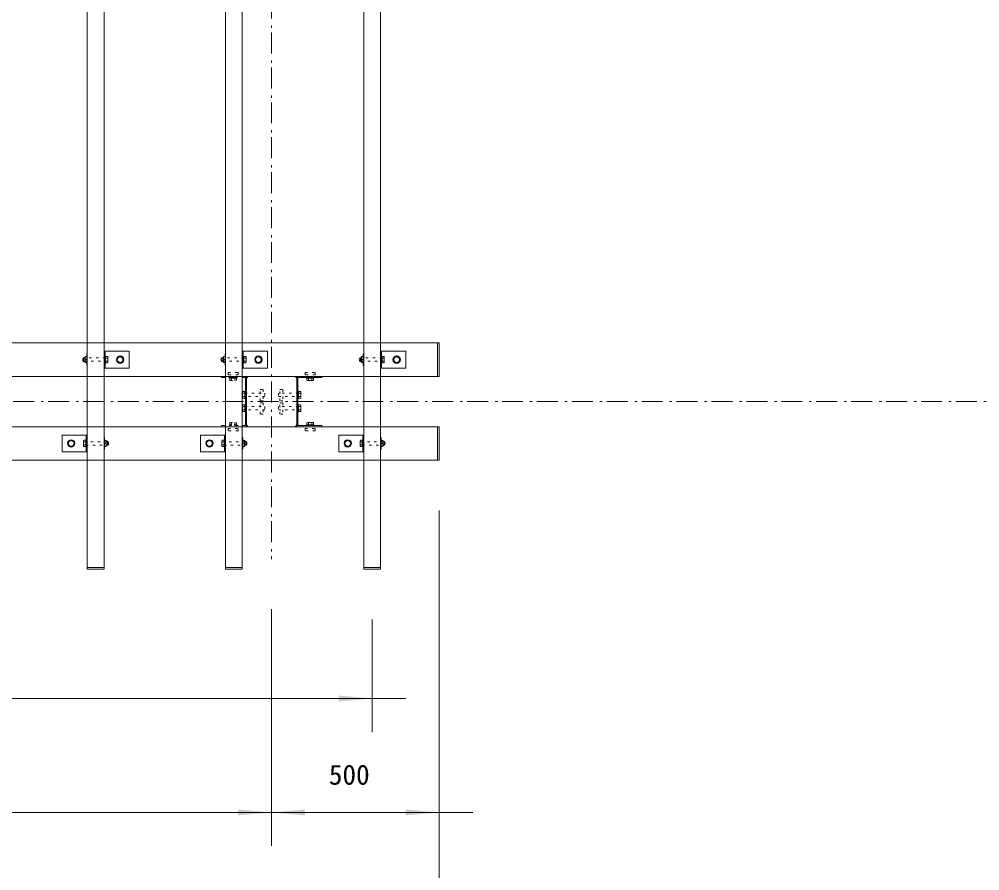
# Model space of a CAD drawing. Units: millimetres, scale not verified. Extents: x -9750 to 9750, y -6875 to 6875.
# Drawn here: x -1884 to 982, y -4155 to -1614 of the extents above; entities that cross this region are included whole.
import ezdxf
from ezdxf.enums import TextEntityAlignment as Align

# ---------------------------------------------------------------- set-up
doc = ezdxf.new("R2010")
doc.units = ezdxf.units.MM
doc.header["$LTSCALE"] = 50
doc.linetypes.add('USER5', pattern=[0.416565, 0.138855, -0.27771])
doc.linetypes.add('USER6', pattern=[2.083282, 1.25, -0.416565, 0.138855, -0.277863])
doc.layers.add('0-1_IMPORTED', color=30, linetype='Continuous', lineweight=18)
doc.styles.add('ＭＳ ゴシック', font='')
doc.styles.get('ＭＳ ゴシック').set_extended_font_data('MS Gothic')

msp = doc.modelspace()

# ---------------------------------------------------------------- linework, layer by layer
at = {"layer": '0-1_IMPORTED', "color": 1, "linetype": 'USER6'}
for p, q in [((-1130.72, 5325.11), (-1130.72, -3224.89)), ((-7630.72, -2754.89), (7744.39, -2754.89))]:
    msp.add_line(p, q, dxfattribs=at)
at = {"layer": '0-1_IMPORTED'}
for p, q in [((-1627.72, -2604.89), (-1627.72, -2654.89)), ((-1215.22, -2604.89), (-1215.22, -2654.89)), ((-802.72, -2604.89), (-802.72, -2654.89)), ((-635.72, -2579.89), (-635.72, -2679.89)), ((-1687.22, -2622.74), (-1687.22, -2637.04)), ((-1686.5, -2629.89), (-1682.93, -2629.89)), ((-1620.32, -2625.27), (-1626.12, -2625.27)), ((-1626.12, -2634.51), (-1620.32, -2634.51)), ((-1274.72, -2622.74), (-1274.72, -2637.04)), ((-1274, -2629.89), (-1270.43, -2629.89)), ((-1207.82, -2625.27), (-1213.62, -2625.27)), ((-1213.62, -2634.51), (-1207.82, -2634.51)), ((-862.22, -2622.74), (-862.22, -2637.04)), ((-861.5, -2629.89), (-857.93, -2629.89)), ((-795.32, -2625.27), (-801.12, -2625.27)), ((-801.12, -2634.51), (-795.32, -2634.51)), ((-1020.59, -2691.89), (-1020.59, -2684.89)), ((-1010.84, -2691.89), (-1010.84, -2684.89)), ((-1217.72, -2730.01), (-1210.72, -2730.01)), ((-1217.72, -2739.77), (-1210.72, -2739.77)), ((-1043.72, -2730.01), (-1050.72, -2730.01)), ((-1043.72, -2739.77), (-1050.72, -2739.77)), ((-1217.72, -2770.01), (-1210.72, -2770.01)), ((-1043.72, -2770.01), (-1050.72, -2770.01)), ((-1217.72, -2779.77), (-1210.72, -2779.77)), ((-1043.72, -2779.77), (-1050.72, -2779.77)), ((-1020.59, -2817.89), (-1020.59, -2824.89)), ((-1010.84, -2817.89), (-1010.84, -2824.89)), ((-635.72, -2829.89), (-635.72, -2929.89)), ((-1683.72, -2904.89), (-1683.72, -2854.89)), ((-1271.22, -2904.89), (-1271.22, -2854.89)), ((-858.72, -2904.89), (-858.72, -2854.89)), ((-1685.32, -2875.27), (-1691.11, -2875.27)), ((-1691.11, -2884.51), (-1685.32, -2884.51)), ((-1624.93, -2879.89), (-1628.5, -2879.89)), ((-1624.22, -2887.04), (-1624.22, -2872.74)), ((-1272.82, -2875.27), (-1278.61, -2875.27)), ((-1278.61, -2884.51), (-1272.82, -2884.51)), ((-1212.43, -2879.89), (-1216, -2879.89)), ((-1211.72, -2887.04), (-1211.72, -2872.74)), ((-860.32, -2875.27), (-866.11, -2875.27)), ((-866.11, -2884.51), (-860.32, -2884.51)), ((-799.93, -2879.89), (-803.5, -2879.89)), ((-799.22, -2887.04), (-799.22, -2872.74)), ((-1680.72, -3249.89), (-1630.72, -3249.89)), ((-1268.22, -3249.89), (-1218.22, -3249.89)), ((-855.72, -3249.89), (-805.72, -3249.89))]:
    msp.add_line(p, q, dxfattribs=at)
at = {"layer": '0-1_IMPORTED', "linetype": 'USER5'}
for p, q in [((-1250.59, -2691.89), (-1250.59, -2684.89)), ((-1240.84, -2691.89), (-1240.84, -2684.89)), ((-1250.59, -2817.89), (-1250.59, -2824.89)), ((-1240.84, -2817.89), (-1240.84, -2824.89))]:
    msp.add_line(p, q, dxfattribs=at)
at = {"layer": '0-1_IMPORTED', "color": 1}
for p, q in [((-630.72, -3079.89), (-630.72, -4081)), ((-630.72, -3079.89), (-630.72, -4471)), ((-1130.72, -3374.89), (-1130.72, -4081)), ((-1130.72, -3374.89), (-1130.72, -4081)), ((-830.72, -3404.89), (-830.72, -3741)), ((-7430.72, -3641), (-830.72, -3641)), ((-830.72, -3641), (-730.72, -3641)), ((-7130.72, -3981), (-1130.72, -3981)), ((-1230.72, -3981), (-1130.72, -3981)), ((-1130.72, -3981), (-1030.72, -3981)), ((-1130.72, -3981), (-630.72, -3981)), ((-630.72, -3981), (-530.72, -3981))]:
    msp.add_line(p, q, dxfattribs=at)
at = {"layer": '0-1_IMPORTED'}
for points in [[(-1680.72, 745.11), (-1630.72, 745.11), (-1630.72, -3254.89), (-1680.72, -3254.89)], [(-1268.22, 745.11), (-1218.22, 745.11), (-1218.22, -3254.89), (-1268.22, -3254.89)], [(-855.72, 745.11), (-805.72, 745.11), (-805.72, -3254.89), (-855.72, -3254.89)], [(-1630.72, -2604.89), (-1555.72, -2604.89), (-1555.72, -2654.89), (-1630.72, -2654.89)], [(-1218.22, -2604.89), (-1143.22, -2604.89), (-1143.22, -2654.89), (-1218.22, -2654.89)], [(-805.72, -2604.89), (-730.72, -2604.89), (-730.72, -2654.89), (-805.72, -2654.89)], [(-1687.22, -2620.89), (-1682.22, -2620.89), (-1682.22, -2638.89), (-1687.22, -2638.89)], [(-1680.72, -2647.39), (-1682.22, -2647.39), (-1682.22, -2612.39), (-1680.72, -2612.39)], [(-1627.72, -2638.89), (-1626.12, -2638.89), (-1626.12, -2620.89), (-1627.72, -2620.89)], [(-1626.12, -2620.65), (-1620.32, -2620.65), (-1619.61, -2621.89), (-1619.61, -2637.89), (-1620.32, -2639.13), (-1626.12, -2639.13)], [(-1574.22, -2625.01), (-1582.72, -2620.09), (-1591.22, -2625.01), (-1591.22, -2634.77), (-1582.72, -2639.69), (-1574.22, -2634.77)], [(-1274.72, -2620.89), (-1269.72, -2620.89), (-1269.72, -2638.89), (-1274.72, -2638.89)], [(-1268.22, -2647.39), (-1269.72, -2647.39), (-1269.72, -2612.39), (-1268.22, -2612.39)], [(-1215.22, -2638.89), (-1213.62, -2638.89), (-1213.62, -2620.89), (-1215.22, -2620.89)], [(-1213.62, -2620.65), (-1207.82, -2620.65), (-1207.11, -2621.89), (-1207.11, -2637.89), (-1207.82, -2639.13), (-1213.62, -2639.13)], [(-1161.72, -2625.01), (-1170.22, -2620.09), (-1178.72, -2625.01), (-1178.72, -2634.77), (-1170.22, -2639.69), (-1161.72, -2634.77)], [(-862.22, -2620.89), (-857.22, -2620.89), (-857.22, -2638.89), (-862.22, -2638.89)], [(-855.72, -2647.39), (-857.22, -2647.39), (-857.22, -2612.39), (-855.72, -2612.39)], [(-802.72, -2638.89), (-801.12, -2638.89), (-801.12, -2620.89), (-802.72, -2620.89)], [(-801.12, -2620.65), (-795.32, -2620.65), (-794.61, -2621.89), (-794.61, -2637.89), (-795.32, -2639.13), (-801.12, -2639.13)], [(-749.22, -2625.01), (-757.72, -2620.09), (-766.22, -2625.01), (-766.22, -2634.77), (-757.72, -2639.69), (-749.22, -2634.77)], [(-1234.72, -2684.89), (-1234.72, -2682.89), (-1256.72, -2682.89), (-1256.72, -2684.89)], [(-1205.72, -2684.89), (-1200.72, -2679.89), (-1060.72, -2679.89), (-1055.72, -2684.89), (-1055.72, -2824.89), (-1060.72, -2829.89), (-1200.72, -2829.89), (-1205.72, -2824.89)], [(-980.72, -2682.89), (-1052.72, -2682.89), (-1052.72, -2826.89), (-980.72, -2826.89), (-980.72, -2829.89), (-1055.72, -2829.89), (-1055.72, -2679.89), (-980.72, -2679.89)], [(-1026.72, -2684.89), (-1026.72, -2682.89), (-1004.72, -2682.89), (-1004.72, -2684.89)], [(-1024.22, -2691.89), (-1025.52, -2691.14), (-1025.52, -2684.89), (-1005.92, -2684.89), (-1005.92, -2691.14), (-1007.22, -2691.89)], [(-1217.72, -2726.39), (-1216.97, -2725.09), (-1210.72, -2725.09), (-1210.72, -2744.69), (-1216.97, -2744.69), (-1217.72, -2743.39)], [(-1210.72, -2723.89), (-1208.72, -2723.89), (-1208.72, -2745.89), (-1210.72, -2745.89)], [(-1050.72, -2723.89), (-1052.72, -2723.89), (-1052.72, -2745.89), (-1050.72, -2745.89)], [(-1043.72, -2726.39), (-1044.47, -2725.09), (-1050.72, -2725.09), (-1050.72, -2744.69), (-1044.47, -2744.69), (-1043.72, -2743.39)], [(-1217.72, -2766.39), (-1216.97, -2765.09), (-1210.72, -2765.09), (-1210.72, -2784.69), (-1216.97, -2784.69), (-1217.72, -2783.39)], [(-1210.72, -2763.89), (-1208.72, -2763.89), (-1208.72, -2785.89), (-1210.72, -2785.89)], [(-1050.72, -2763.89), (-1052.72, -2763.89), (-1052.72, -2785.89), (-1050.72, -2785.89)], [(-1043.72, -2766.39), (-1044.47, -2765.09), (-1050.72, -2765.09), (-1050.72, -2784.69), (-1044.47, -2784.69), (-1043.72, -2783.39)], [(-1026.72, -2824.89), (-1026.72, -2826.89), (-1004.72, -2826.89), (-1004.72, -2824.89)], [(-1024.22, -2817.89), (-1025.52, -2818.64), (-1025.52, -2824.89), (-1005.92, -2824.89), (-1005.92, -2818.64), (-1007.22, -2817.89)], [(-1680.72, -2904.89), (-1755.72, -2904.89), (-1755.72, -2854.89), (-1680.72, -2854.89)], [(-1630.72, -2862.39), (-1629.22, -2862.39), (-1629.22, -2897.39), (-1630.72, -2897.39)], [(-1268.22, -2904.89), (-1343.22, -2904.89), (-1343.22, -2854.89), (-1268.22, -2854.89)], [(-1218.22, -2862.39), (-1216.72, -2862.39), (-1216.72, -2897.39), (-1218.22, -2897.39)], [(-855.72, -2904.89), (-930.72, -2904.89), (-930.72, -2854.89), (-855.72, -2854.89)], [(-805.72, -2862.39), (-804.22, -2862.39), (-804.22, -2897.39), (-805.72, -2897.39)], [(-1737.22, -2884.77), (-1728.72, -2889.69), (-1720.22, -2884.77), (-1720.22, -2875.01), (-1728.72, -2870.09), (-1737.22, -2875.01)], [(-1685.32, -2889.13), (-1691.11, -2889.13), (-1691.83, -2887.89), (-1691.83, -2871.89), (-1691.11, -2870.65), (-1685.32, -2870.65)], [(-1683.72, -2870.89), (-1685.32, -2870.89), (-1685.32, -2888.89), (-1683.72, -2888.89)], [(-1629.22, -2870.89), (-1624.22, -2870.89), (-1624.22, -2888.89), (-1629.22, -2888.89)], [(-1324.72, -2884.77), (-1316.22, -2889.69), (-1307.72, -2884.77), (-1307.72, -2875.01), (-1316.22, -2870.09), (-1324.72, -2875.01)], [(-1272.82, -2889.13), (-1278.61, -2889.13), (-1279.33, -2887.89), (-1279.33, -2871.89), (-1278.61, -2870.65), (-1272.82, -2870.65)], [(-1271.22, -2870.89), (-1272.82, -2870.89), (-1272.82, -2888.89), (-1271.22, -2888.89)], [(-1216.72, -2870.89), (-1211.72, -2870.89), (-1211.72, -2888.89), (-1216.72, -2888.89)], [(-912.22, -2884.77), (-903.72, -2889.69), (-895.22, -2884.77), (-895.22, -2875.01), (-903.72, -2870.09), (-912.22, -2875.01)], [(-860.32, -2889.13), (-866.11, -2889.13), (-866.83, -2887.89), (-866.83, -2871.89), (-866.11, -2870.65), (-860.32, -2870.65)], [(-858.72, -2870.89), (-860.32, -2870.89), (-860.32, -2888.89), (-858.72, -2888.89)], [(-804.22, -2870.89), (-799.22, -2870.89), (-799.22, -2888.89), (-804.22, -2888.89)]]:
    msp.add_lwpolyline(points, close=True, dxfattribs=at)
for points in [[(-4125.72, -2579.89), (-630.72, -2579.89), (-630.72, -2679.89), (-7630.72, -2679.89), (-7630.72, -2579.89), (-4135.72, -2579.89)], [(-1280.72, -2679.89), (-1280.72, -2682.89), (-1268.22, -2682.89)], [(-1218.22, -2682.89), (-1208.72, -2682.89), (-1208.72, -2826.89), (-1218.22, -2826.89)], [(-4135.72, -2929.89), (-7630.72, -2929.89), (-7630.72, -2829.89), (-630.72, -2829.89), (-630.72, -2929.89), (-4125.72, -2929.89)], [(-1268.22, -2826.89), (-1280.72, -2826.89), (-1280.72, -2829.89)]]:
    msp.add_lwpolyline(points, dxfattribs=at)
at = {"layer": '0-1_IMPORTED', "linetype": 'USER5'}
for points in [[(-1626.12, -2624.89), (-1689.82, -2624.89), (-1691.12, -2626.19), (-1691.12, -2633.59), (-1689.82, -2634.89), (-1626.12, -2634.89)], [(-1213.62, -2624.89), (-1277.32, -2624.89), (-1278.62, -2626.19), (-1278.62, -2633.59), (-1277.32, -2634.89), (-1213.62, -2634.89)], [(-801.12, -2624.89), (-864.82, -2624.89), (-866.12, -2626.19), (-866.12, -2633.59), (-864.82, -2634.89), (-801.12, -2634.89)], [(-1685.32, -2884.89), (-1621.62, -2884.89), (-1620.32, -2883.59), (-1620.32, -2876.19), (-1621.62, -2874.89), (-1685.32, -2874.89)], [(-1272.82, -2884.89), (-1209.12, -2884.89), (-1207.82, -2883.59), (-1207.82, -2876.19), (-1209.12, -2874.89), (-1272.82, -2874.89)], [(-860.32, -2884.89), (-796.62, -2884.89), (-795.32, -2883.59), (-795.32, -2876.19), (-796.62, -2874.89), (-860.32, -2874.89)]]:
    msp.add_lwpolyline(points, dxfattribs=at)
for points in [[(-1280.72, -2682.89), (-1208.72, -2682.89), (-1208.72, -2826.89), (-1280.72, -2826.89), (-1280.72, -2829.89), (-1205.72, -2829.89), (-1205.72, -2679.89), (-1280.72, -2679.89)], [(-1260.72, -2667.89), (-1230.72, -2667.89), (-1230.72, -2674.89), (-1260.72, -2674.89)], [(-1237.22, -2691.89), (-1235.92, -2691.14), (-1235.92, -2684.89), (-1255.52, -2684.89), (-1255.52, -2691.14), (-1254.22, -2691.89)], [(-1030.72, -2667.89), (-1000.72, -2667.89), (-1000.72, -2674.89), (-1030.72, -2674.89)], [(-1164.59, -2718.89), (-1155.59, -2718.89), (-1155.59, -2752.89), (-1164.59, -2752.89)], [(-1105.84, -2718.89), (-1096.84, -2718.89), (-1096.84, -2752.89), (-1105.84, -2752.89)], [(-1210.72, -2729.89), (-1150.72, -2729.89), (-1150.72, -2739.89), (-1210.72, -2739.89)], [(-1050.72, -2729.89), (-1110.72, -2729.89), (-1110.72, -2739.89), (-1050.72, -2739.89)], [(-1210.72, -2769.89), (-1150.72, -2769.89), (-1150.72, -2779.89), (-1210.72, -2779.89)], [(-1164.59, -2758.89), (-1155.59, -2758.89), (-1155.59, -2792.89), (-1164.59, -2792.89)], [(-1050.72, -2769.89), (-1110.72, -2769.89), (-1110.72, -2779.89), (-1050.72, -2779.89)], [(-1105.84, -2758.89), (-1096.84, -2758.89), (-1096.84, -2792.89), (-1105.84, -2792.89)], [(-1260.72, -2834.89), (-1230.72, -2834.89), (-1230.72, -2841.89), (-1260.72, -2841.89)], [(-1234.72, -2824.89), (-1234.72, -2826.89), (-1256.72, -2826.89), (-1256.72, -2824.89)], [(-1237.22, -2817.89), (-1235.92, -2818.64), (-1235.92, -2824.89), (-1255.52, -2824.89), (-1255.52, -2818.64), (-1254.22, -2817.89)], [(-1030.72, -2834.89), (-1000.72, -2834.89), (-1000.72, -2841.89), (-1030.72, -2841.89)]]:
    msp.add_lwpolyline(points, close=True, dxfattribs=at)
at = {"layer": '0-1_IMPORTED'}
for centre, radius in [((-1582.72, -2629.89), 11), ((-1582.72, -2629.89), 8.5), ((-1170.22, -2629.89), 11), ((-1170.22, -2629.89), 8.5), ((-757.72, -2629.89), 11), ((-757.72, -2629.89), 8.5), ((-1728.72, -2879.89), 11), ((-1728.72, -2879.89), 8.5), ((-1316.22, -2879.89), 11), ((-1316.22, -2879.89), 8.5), ((-903.72, -2879.89), 11), ((-903.72, -2879.89), 8.5)]:
    msp.add_circle(centre, radius, dxfattribs=at)
for centre, start, end in [((-1687.22, -2629.89), 90, 180), ((-1687.22, -2629.89), 180, 270), ((-1274.72, -2629.89), 90, 180), ((-1274.72, -2629.89), 180, 270), ((-862.22, -2629.89), 90, 180), ((-862.22, -2629.89), 180, 270), ((-1624.22, -2879.89), 360, 90), ((-1624.22, -2879.89), 270, 360), ((-1211.72, -2879.89), 360, 90), ((-1211.72, -2879.89), 270, 360), ((-799.22, -2879.89), 360, 90), ((-799.22, -2879.89), 270, 360)]:
    msp.add_arc(centre, 7.15, start, end, dxfattribs=at)
at = {"layer": '0-1_IMPORTED', "color": 1}
for points in [[(-830.72, -3641), (-930.71, -3649.75), (-930.71, -3632.25)], [(-1130.72, -3981), (-1230.71, -3989.75), (-1230.71, -3972.25)], [(-1130.72, -3981), (-1030.72, -3972.25), (-1030.72, -3989.75)], [(-630.72, -3981), (-730.71, -3989.75), (-730.71, -3972.25)]]:
    msp.add_solid(points, dxfattribs=at)

# ---------------------------------------------------------------- texts
at = {"layer": '0-1_IMPORTED', "color": 7, "style": 'ＭＳ ゴシック'}
msp.add_text('500', height=59.71, dxfattribs=at).set_placement((-960.09, -3916.18), align=Align.BOTTOM_LEFT)

doc.saveas('drawing.dxf')
